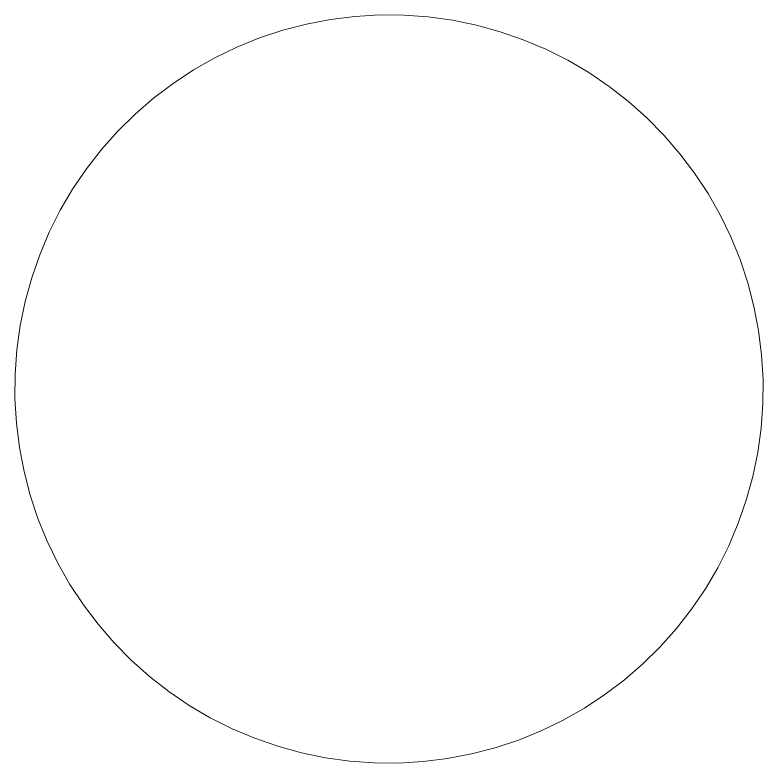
# Model space of a CAD drawing. Header units: millimetres. Extents: x -141 to 141, y -92 to 95.
# Drawn here: x -38.711 to -36.171, y 91.569 to 94.109 of the extents above; entities that cross this region are included whole.
import ezdxf

# ---------------------------------------------------------------- set-up
doc = ezdxf.new("R2010")
doc.units = ezdxf.units.MM
doc.header["$MEASUREMENT"] = 0
doc.layers.add('layer 1', color=7, linetype='Continuous')

msp = doc.modelspace()

# ---------------------------------------------------------------- linework, layer by layer
at = {"layer": 'layer 1', "color": 250, "lineweight": 9}
msp.add_open_spline([(-38.6014, 92.3229), (-38.6014, 92.3229), (-38.5652, 92.2481), (-38.5652, 92.2481), (-38.5652, 92.2481), (-38.5652, 92.2481), (-38.5241, 92.1759), (-38.5241, 92.1759), (-38.5241, 92.1759), (-38.5241, 92.1759), (-38.4785, 92.1064), (-38.4785, 92.1064), (-38.4785, 92.1064), (-38.4785, 92.1064), (-38.4283, 92.0402), (-38.4283, 92.0402), (-38.4283, 92.0402), (-38.4283, 92.0402), (-38.374, 91.9773), (-38.374, 91.9773), (-38.374, 91.9773), (-38.374, 91.9773), (-38.3156, 91.9181), (-38.3156, 91.9181), (-38.3156, 91.9181), (-38.3156, 91.9181), (-38.2535, 91.8629), (-38.2535, 91.8629), (-38.2535, 91.8629), (-38.2535, 91.8629), (-38.1879, 91.8118), (-38.1879, 91.8118), (-38.1879, 91.8118), (-38.1879, 91.8118), (-38.1192, 91.7652), (-38.1192, 91.7652), (-38.1192, 91.7652), (-38.1192, 91.7652), (-38.0475, 91.7231), (-38.0475, 91.7231), (-38.0475, 91.7231), (-38.0475, 91.7231), (-37.9732, 91.6858), (-37.9732, 91.6858), (-37.9732, 91.6858), (-37.9732, 91.6858), (-37.8966, 91.6535), (-37.8966, 91.6535), (-37.8966, 91.6535), (-37.8966, 91.6535), (-37.8181, 91.6262), (-37.8181, 91.6262), (-37.8181, 91.6262), (-37.8181, 91.6262), (-37.738, 91.6042), (-37.738, 91.6042), (-37.738, 91.6042), (-37.738, 91.6042), (-37.6566, 91.5874), (-37.6566, 91.5874), (-37.6566, 91.5874), (-37.6566, 91.5874), (-37.5743, 91.576), (-37.5743, 91.576), (-37.5743, 91.576), (-37.5743, 91.576), (-37.4914, 91.5699), (-37.4914, 91.5699), (-37.4914, 91.5699), (-37.4914, 91.5699), (-37.4083, 91.5694), (-37.4083, 91.5694), (-37.4083, 91.5694), (-37.4083, 91.5694), (-37.3254, 91.5742), (-37.3254, 91.5742), (-37.3254, 91.5742), (-37.3254, 91.5742), (-37.2429, 91.5845), (-37.2429, 91.5845), (-37.2429, 91.5845), (-37.2429, 91.5845), (-37.1613, 91.6001), (-37.1613, 91.6001), (-37.1613, 91.6001), (-37.1613, 91.6001), (-37.0808, 91.6211), (-37.0808, 91.6211), (-37.0808, 91.6211), (-37.0808, 91.6211), (-37.002, 91.6472), (-37.002, 91.6472), (-37.002, 91.6472), (-37.002, 91.6472), (-36.925, 91.6785), (-36.925, 91.6785), (-36.925, 91.6785), (-36.925, 91.6785), (-36.8502, 91.7147), (-36.8502, 91.7147), (-36.8502, 91.7147), (-36.8502, 91.7147), (-36.7779, 91.7558), (-36.7779, 91.7558), (-36.7779, 91.7558), (-36.7779, 91.7558), (-36.7085, 91.8015), (-36.7085, 91.8015), (-36.7085, 91.8015), (-36.7085, 91.8015), (-36.6422, 91.8516), (-36.6422, 91.8516), (-36.6422, 91.8516), (-36.6422, 91.8516), (-36.5793, 91.906), (-36.5793, 91.906), (-36.5793, 91.906), (-36.5793, 91.906), (-36.5202, 91.9643), (-36.5202, 91.9643), (-36.5202, 91.9643), (-36.5202, 91.9643), (-36.4649, 92.0264), (-36.4649, 92.0264), (-36.4649, 92.0264), (-36.4649, 92.0264), (-36.4139, 92.092), (-36.4139, 92.092), (-36.4139, 92.092), (-36.4139, 92.092), (-36.3672, 92.1608), (-36.3672, 92.1608), (-36.3672, 92.1608), (-36.3672, 92.1608), (-36.3252, 92.2324), (-36.3252, 92.2324), (-36.3252, 92.2324), (-36.3252, 92.2324), (-36.2879, 92.3067), (-36.2879, 92.3067), (-36.2879, 92.3067), (-36.2879, 92.3067), (-36.2555, 92.3833), (-36.2555, 92.3833), (-36.2555, 92.3833), (-36.2555, 92.3833), (-36.2283, 92.4618), (-36.2283, 92.4618), (-36.2283, 92.4618), (-36.2283, 92.4618), (-36.2062, 92.5419), (-36.2062, 92.5419), (-36.2062, 92.5419), (-36.2062, 92.5419), (-36.1894, 92.6233), (-36.1894, 92.6233), (-36.1894, 92.6233), (-36.1894, 92.6233), (-36.178, 92.7056), (-36.178, 92.7056), (-36.178, 92.7056), (-36.178, 92.7056), (-36.172, 92.7885), (-36.172, 92.7885), (-36.172, 92.7885), (-36.172, 92.7885), (-36.1714, 92.8716), (-36.1714, 92.8716), (-36.1714, 92.8716), (-36.1714, 92.8716), (-36.1763, 92.9546), (-36.1763, 92.9546), (-36.1763, 92.9546), (-36.1763, 92.9546), (-36.1865, 93.037), (-36.1865, 93.037), (-36.1865, 93.037), (-36.1865, 93.037), (-36.2022, 93.1187), (-36.2022, 93.1187), (-36.2022, 93.1187), (-36.2022, 93.1187), (-36.2231, 93.1991), (-36.2231, 93.1991), (-36.2231, 93.1991), (-36.2231, 93.1991), (-36.2493, 93.278), (-36.2493, 93.278), (-36.2493, 93.278), (-36.2493, 93.278), (-36.2805, 93.355), (-36.2805, 93.355), (-36.2805, 93.355), (-36.2805, 93.355), (-36.3168, 93.4298), (-36.3168, 93.4298), (-36.3168, 93.4298), (-36.3168, 93.4298), (-36.3578, 93.502), (-36.3578, 93.502), (-36.3578, 93.502), (-36.3578, 93.502), (-36.4035, 93.5714), (-36.4035, 93.5714), (-36.4035, 93.5714), (-36.4035, 93.5714), (-36.4536, 93.6377), (-36.4536, 93.6377), (-36.4536, 93.6377), (-36.4536, 93.6377), (-36.508, 93.7006), (-36.508, 93.7006), (-36.508, 93.7006), (-36.508, 93.7006), (-36.5664, 93.7598), (-36.5664, 93.7598), (-36.5664, 93.7598), (-36.5664, 93.7598), (-36.6285, 93.815), (-36.6285, 93.815), (-36.6285, 93.815), (-36.6285, 93.815), (-36.694, 93.8661), (-36.694, 93.8661), (-36.694, 93.8661), (-36.694, 93.8661), (-36.7628, 93.9127), (-36.7628, 93.9127), (-36.7628, 93.9127), (-36.7628, 93.9127), (-36.8345, 93.9548), (-36.8345, 93.9548), (-36.8345, 93.9548), (-36.8345, 93.9548), (-36.9088, 93.992), (-36.9088, 93.992), (-36.9088, 93.992), (-36.9088, 93.992), (-36.9853, 94.0244), (-36.9853, 94.0244), (-36.9853, 94.0244), (-36.9853, 94.0244), (-37.0638, 94.0516), (-37.0638, 94.0516), (-37.0638, 94.0516), (-37.0638, 94.0516), (-37.144, 94.0737), (-37.144, 94.0737), (-37.144, 94.0737), (-37.144, 94.0737), (-37.2253, 94.0905), (-37.2253, 94.0905), (-37.2253, 94.0905), (-37.2253, 94.0905), (-37.3077, 94.1019), (-37.3077, 94.1019), (-37.3077, 94.1019), (-37.3077, 94.1019), (-37.3906, 94.1079), (-37.3906, 94.1079), (-37.3906, 94.1079), (-37.3906, 94.1079), (-37.4737, 94.1085), (-37.4737, 94.1085), (-37.4737, 94.1085), (-37.4737, 94.1085), (-37.5566, 94.1037), (-37.5566, 94.1037), (-37.5566, 94.1037), (-37.5566, 94.1037), (-37.6391, 94.0934), (-37.6391, 94.0934), (-37.6391, 94.0934), (-37.6391, 94.0934), (-37.7207, 94.0778), (-37.7207, 94.0778), (-37.7207, 94.0778), (-37.7207, 94.0778), (-37.8011, 94.0568), (-37.8011, 94.0568), (-37.8011, 94.0568), (-37.8011, 94.0568), (-37.88, 94.0306), (-37.88, 94.0306), (-37.88, 94.0306), (-37.88, 94.0306), (-37.957, 93.9994), (-37.957, 93.9994), (-37.957, 93.9994), (-37.957, 93.9994), (-38.0318, 93.9631), (-38.0318, 93.9631), (-38.0318, 93.9631), (-38.0318, 93.9631), (-38.1041, 93.9221), (-38.1041, 93.9221), (-38.1041, 93.9221), (-38.1041, 93.9221), (-38.1735, 93.8764), (-38.1735, 93.8764), (-38.1735, 93.8764), (-38.1735, 93.8764), (-38.2398, 93.8263), (-38.2398, 93.8263), (-38.2398, 93.8263), (-38.2398, 93.8263), (-38.3026, 93.7719), (-38.3026, 93.7719), (-38.3026, 93.7719), (-38.3026, 93.7719), (-38.3618, 93.7136), (-38.3618, 93.7136), (-38.3618, 93.7136), (-38.3618, 93.7136), (-38.417, 93.6515), (-38.417, 93.6515), (-38.417, 93.6515), (-38.417, 93.6515), (-38.4681, 93.5859), (-38.4681, 93.5859), (-38.4681, 93.5859), (-38.4681, 93.5859), (-38.5148, 93.5171), (-38.5148, 93.5171), (-38.5148, 93.5171), (-38.5148, 93.5171), (-38.5568, 93.4454), (-38.5568, 93.4454), (-38.5568, 93.4454), (-38.5568, 93.4454), (-38.5941, 93.3712), (-38.5941, 93.3712), (-38.5941, 93.3712), (-38.5941, 93.3712), (-38.6264, 93.2946), (-38.6264, 93.2946), (-38.6264, 93.2946), (-38.6264, 93.2946), (-38.6537, 93.2161), (-38.6537, 93.2161), (-38.6537, 93.2161), (-38.6537, 93.2161), (-38.6758, 93.136), (-38.6758, 93.136), (-38.6758, 93.136), (-38.6758, 93.136), (-38.6925, 93.0546), (-38.6925, 93.0546), (-38.6925, 93.0546), (-38.6925, 93.0546), (-38.704, 92.9723), (-38.704, 92.9723), (-38.704, 92.9723), (-38.704, 92.9723), (-38.71, 92.8894), (-38.71, 92.8894), (-38.71, 92.8894), (-38.71, 92.8894), (-38.7106, 92.8063), (-38.7106, 92.8063), (-38.7106, 92.8063), (-38.7106, 92.8063), (-38.7057, 92.7233), (-38.7057, 92.7233), (-38.7057, 92.7233), (-38.7057, 92.7233), (-38.6954, 92.6408), (-38.6954, 92.6408), (-38.6954, 92.6408), (-38.6954, 92.6408), (-38.6798, 92.5592), (-38.6798, 92.5592), (-38.6798, 92.5592), (-38.6798, 92.5592), (-38.6588, 92.4788), (-38.6588, 92.4788), (-38.6588, 92.4788), (-38.6588, 92.4788), (-38.6327, 92.3999), (-38.6327, 92.3999), (-38.6327, 92.3999), (-38.6327, 92.3999), (-38.6014, 92.3229), (-38.6014, 92.3229), (-38.6014, 92.3229), (-38.6014, 92.3229), (-38.6014, 92.3229), (-38.6014, 92.3229)], degree=3, knots=[0, 0, 0, 0, 0.010204, 0.010204, 0.010204, 0.010204, 0.020408, 0.020408, 0.020408, 0.020408, 0.030612, 0.030612, 0.030612, 0.030612, 0.040816, 0.040816, 0.040816, 0.040816, 0.05102, 0.05102, 0.05102, 0.05102, 0.061224, 0.061224, 0.061224, 0.061224, 0.071429, 0.071429, 0.071429, 0.071429, 0.081633, 0.081633, 0.081633, 0.081633, 0.091837, 0.091837, 0.091837, 0.091837, 0.102041, 0.102041, 0.102041, 0.102041, 0.112245, 0.112245, 0.112245, 0.112245, 0.122449, 0.122449, 0.122449, 0.122449, 0.132653, 0.132653, 0.132653, 0.132653, 0.142857, 0.142857, 0.142857, 0.142857, 0.153061, 0.153061, 0.153061, 0.153061, 0.163265, 0.163265, 0.163265, 0.163265, 0.173469, 0.173469, 0.173469, 0.173469, 0.183673, 0.183673, 0.183673, 0.183673, 0.193878, 0.193878, 0.193878, 0.193878, 0.204082, 0.204082, 0.204082, 0.204082, 0.214286, 0.214286, 0.214286, 0.214286, 0.22449, 0.22449, 0.22449, 0.22449, 0.234694, 0.234694, 0.234694, 0.234694, 0.244898, 0.244898, 0.244898, 0.244898, 0.255102, 0.255102, 0.255102, 0.255102, 0.265306, 0.265306, 0.265306, 0.265306, 0.27551, 0.27551, 0.27551, 0.27551, 0.285714, 0.285714, 0.285714, 0.285714, 0.295918, 0.295918, 0.295918, 0.295918, 0.306122, 0.306122, 0.306122, 0.306122, 0.316327, 0.316327, 0.316327, 0.316327, 0.326531, 0.326531, 0.326531, 0.326531, 0.336735, 0.336735, 0.336735, 0.336735, 0.346939, 0.346939, 0.346939, 0.346939, 0.357143, 0.357143, 0.357143, 0.357143, 0.367347, 0.367347, 0.367347, 0.367347, 0.377551, 0.377551, 0.377551, 0.377551, 0.387755, 0.387755, 0.387755, 0.387755, 0.397959, 0.397959, 0.397959, 0.397959, 0.408163, 0.408163, 0.408163, 0.408163, 0.418367, 0.418367, 0.418367, 0.418367, 0.428571, 0.428571, 0.428571, 0.428571, 0.438776, 0.438776, 0.438776, 0.438776, 0.44898, 0.44898, 0.44898, 0.44898, 0.459184, 0.459184, 0.459184, 0.459184, 0.469388, 0.469388, 0.469388, 0.469388, 0.479592, 0.479592, 0.479592, 0.479592, 0.489796, 0.489796, 0.489796, 0.489796, 0.5, 0.5, 0.5, 0.5, 0.510204, 0.510204, 0.510204, 0.510204, 0.520408, 0.520408, 0.520408, 0.520408, 0.530612, 0.530612, 0.530612, 0.530612, 0.540816, 0.540816, 0.540816, 0.540816, 0.55102, 0.55102, 0.55102, 0.55102, 0.561224, 0.561224, 0.561224, 0.561224, 0.571429, 0.571429, 0.571429, 0.571429, 0.581633, 0.581633, 0.581633, 0.581633, 0.591837, 0.591837, 0.591837, 0.591837, 0.602041, 0.602041, 0.602041, 0.602041, 0.612245, 0.612245, 0.612245, 0.612245, 0.622449, 0.622449, 0.622449, 0.622449, 0.632653, 0.632653, 0.632653, 0.632653, 0.642857, 0.642857, 0.642857, 0.642857, 0.653061, 0.653061, 0.653061, 0.653061, 0.663265, 0.663265, 0.663265, 0.663265, 0.673469, 0.673469, 0.673469, 0.673469, 0.683673, 0.683673, 0.683673, 0.683673, 0.693878, 0.693878, 0.693878, 0.693878, 0.704082, 0.704082, 0.704082, 0.704082, 0.714286, 0.714286, 0.714286, 0.714286, 0.72449, 0.72449, 0.72449, 0.72449, 0.734694, 0.734694, 0.734694, 0.734694, 0.744898, 0.744898, 0.744898, 0.744898, 0.755102, 0.755102, 0.755102, 0.755102, 0.765306, 0.765306, 0.765306, 0.765306, 0.77551, 0.77551, 0.77551, 0.77551, 0.785714, 0.785714, 0.785714, 0.785714, 0.795918, 0.795918, 0.795918, 0.795918, 0.806122, 0.806122, 0.806122, 0.806122, 0.816327, 0.816327, 0.816327, 0.816327, 0.826531, 0.826531, 0.826531, 0.826531, 0.836735, 0.836735, 0.836735, 0.836735, 0.846939, 0.846939, 0.846939, 0.846939, 0.857143, 0.857143, 0.857143, 0.857143, 0.867347, 0.867347, 0.867347, 0.867347, 0.877551, 0.877551, 0.877551, 0.877551, 0.887755, 0.887755, 0.887755, 0.887755, 0.897959, 0.897959, 0.897959, 0.897959, 0.908163, 0.908163, 0.908163, 0.908163, 0.918367, 0.918367, 0.918367, 0.918367, 0.928571, 0.928571, 0.928571, 0.928571, 0.938776, 0.938776, 0.938776, 0.938776, 0.94898, 0.94898, 0.94898, 0.94898, 0.959184, 0.959184, 0.959184, 0.959184, 0.969388, 0.969388, 0.969388, 0.969388, 0.979592, 0.979592, 0.979592, 0.979592, 1, 1, 1, 1], dxfattribs=at)

doc.saveas('drawing.dxf')
